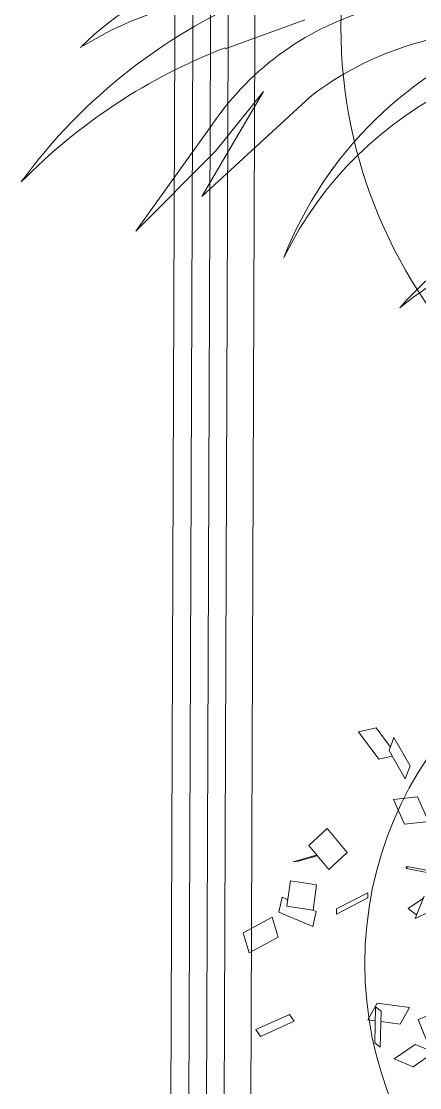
# Model space of a CAD drawing. Header units: centimetres. Extents: x 5488 to 20269, y -31398 to -19684.
# Drawn here: x 16340.9 to 16363.4, y -24145.3 to -24085.3 of the extents above; entities that cross this region are included whole.
import ezdxf

# ---------------------------------------------------------------- set-up
doc = ezdxf.new("R2010")
doc.units = ezdxf.units.CM
doc.set_wipeout_variables(frame=1)
doc.layers.add('wipeout', color=7, linetype='Continuous', true_color=0xffffff)
for name, color, linetype, lineweight in [('xxx_Auto_Duvar_Duvar Gorunus 02', 251, 'Continuous', 9), ('xxx_Auto_Element_Dograma Cam', 140, 'Continuous', 9), ('xxx_Auto_FURNISHED-01', 252, 'Continuous', 0), ('xxx_Auto_Tefris_Tefris', 32, 'Continuous', 15)]:
    doc.layers.add(name, color=color, linetype=linetype, lineweight=lineweight)
doc.layers.add('xxx_Auto_LANDSCAPE', color=7, linetype='Continuous', lineweight=0, true_color=0x496639)

# ---------------------------------------------------------------- blocks, each defined once
blk = doc.blocks.new('palm_plan')
at = {"color": 0}
blk.add_line((-24, -68.02), (-25.08, -80.8), dxfattribs=at)
blk.add_lwpolyline([(-15.51, -87.3), (-5.65, -104.67), (-11.63, -88.62), (-16.76, -78.24), (-6.23, -93.38), (-13.08, -72.21)], dxfattribs=at)
for centre, radius, start, end in [((51.32, -50.14), 56.68, 142.795, 219.1337), ((103.98, -38.38), 89.4, 170.2572, 202.8835), ((97.56, -54.6), 78.17, 162.3252, 193.7177), ((33.47, -61.44), 47.78, 152.87, 193.0223), ((50.25, -44.67), 59.51, 175.1686, 223.8733), ((21.66, -64.88), 43.41, 170.188, 211.0989), ((21.4, -93.79), 56.24, 157.0121, 187.045), ((54.53, -75.84), 85, 177.2951, 209.1957), ((5.65, -85.62), 42.79, 171.2982, 200.246), ((62.27, -86.14), 87.67, 176.4689, 200.8209)]:
    blk.add_arc(centre, radius, start, end, dxfattribs=at)
blk = doc.blocks.new('A$C21533CF2')
blk.add_wipeout([(74.13, 39.489), (75.197, 40.417), (76.213, 41.4), (77.177, 42.435), (78.085, 43.519), (78.935, 44.649), (79.725, 45.822), (80.452, 47.035), (81.115, 48.284), (81.712, 49.566), (82.241, 50.877), (82.7, 52.214), (83.089, 53.574), (83.406, 54.952), (83.65, 56.345), (83.822, 57.748), (83.919, 59.159), (83.943, 60.573), (83.892, 61.986), (83.768, 63.395), (83.57, 64.795), (83.299, 66.183), (82.956, 67.554), (82.542, 68.906), (82.057, 70.235), (81.504, 71.536), (80.883, 72.806), (80.196, 74.043), (79.446, 75.241), (78.634, 76.399), (77.763, 77.512), (76.834, 78.579), (75.851, 79.595), (74.816, 80.559), (73.732, 81.467), (72.602, 82.317), (71.429, 83.107), (70.217, 83.834), (68.968, 84.497), (67.686, 85.094), (66.374, 85.623), (65.037, 86.082), (63.677, 86.471), (62.299, 86.788), (60.907, 87.032), (59.503, 87.204), (58.092, 87.301), (56.679, 87.325), (55.265, 87.274), (53.857, 87.15), (52.457, 86.952), (51.069, 86.681), (49.697, 86.338), (48.345, 85.924), (47.017, 85.439), (45.716, 84.886), (44.445, 84.265), (43.209, 83.578), (42.01, 82.828), (40.853, 82.016), (39.739, 81.145), (38.672, 80.216), (37.656, 79.233), (36.692, 78.198), (35.784, 77.114), (34.934, 75.984), (34.144, 74.812), (33.417, 73.599), (32.754, 72.35), (32.157, 71.068), (31.629, 69.756), (31.169, 68.419), (30.781, 67.059), (30.464, 65.681), (30.219, 64.289), (30.048, 62.885), (29.95, 61.474), (29.927, 60.061), (29.977, 58.647), (30.101, 57.239), (30.299, 55.839), (30.57, 54.451), (30.913, 53.079), (31.328, 51.727), (31.812, 50.399), (32.366, 49.098), (32.987, 47.827), (33.673, 46.591), (34.423, 45.392), (35.235, 44.235), (36.107, 43.121), (37.035, 42.054), (38.018, 41.038), (39.053, 40.074), (40.137, 39.166), (41.267, 38.316), (42.44, 37.526), (43.653, 36.799), (44.902, 36.136), (46.184, 35.539), (47.495, 35.011), (48.832, 34.551), (50.192, 34.163), (51.57, 33.846), (52.963, 33.601), (54.366, 33.43), (55.777, 33.332), (57.191, 33.309), (58.604, 33.359), (60.013, 33.483), (61.413, 33.681), (62.801, 33.952), (64.172, 34.295), (65.524, 34.71), (66.853, 35.194), (68.154, 35.748), (69.424, 36.369), (70.661, 37.055), (71.859, 37.805), (73.017, 38.617)]).dxf.layer = 'wipeout'
at = {"layer": 'xxx_Auto_Tefris_Tefris'}
blk.add_circle((56.935, 60.317), 27, dxfattribs=at)
at = {"layer": 'xxx_Auto_LANDSCAPE', "xscale": -0.364783083416274, "yscale": 0.364783083416274, "zscale": 0.3647830834162722, "rotation": 328.9633282841189}
blk.add_blockref('palm_plan', (59.413, 57.228), dxfattribs=at)
blk = doc.blocks.new('agac0001')
at = {"layer": 'xxx_Auto_LANDSCAPE', "linetype": 'Continuous'}
for points in [[(21.82, -41.78), (18.92, -34.62)], [(22.07, -41.68), (19.28, -34.46)], [(27.64, -37.62), (27.89, -40.95)], [(31.26, -38.51), (27.64, -37.62)], [(31.52, -41.84), (31.26, -38.51)], [(34.03, -39.7), (35.69, -38.73)], [(38.31, -41.18), (34.03, -39.7)], [(35.69, -38.73), (39.97, -40.2)], [(14.8, -41.92), (15.31, -39.91)], [(17.58, -40.12), (14.8, -41.92)], [(16.35, -42.62), (17.34, -40.28)], [(27.89, -40.95), (31.52, -41.84)], [(37.46, -40.89), (37.4, -42.81)], [(39.97, -40.2), (38.31, -41.18)], [(41.72, -42.39), (38.73, -40.93)], [(-5.33, -45.95), (-3.89, -42.72)], [(1.29, -42.47), (0.99, -44.06)], [(15.41, -41.52), (15.32, -41.73)], [(15.32, -41.73), (16.35, -42.62)], [(21.82, -41.78), (22.07, -41.68)], [(22.01, -41.87), (21.82, -41.78)], [(22.01, -41.87), (21.95, -41.72)], [(22.07, -41.68), (22.01, -41.87)], [(41.64, -44.89), (41.72, -42.39)], [(0.99, -44.06), (-3.75, -43.12)], [(-3.61, -43.15), (-2.33, -45.14)], [(37.4, -42.81), (41.64, -44.89)], [(-2.33, -45.14), (-3.77, -48.37)], [(2.81, -44.95), (0.81, -46.66)], [(4.24, -49.25), (2.81, -44.95)], [(-3.77, -48.37), (-5.33, -45.95)], [(0.81, -46.66), (1.66, -49.22)], [(18.79, -47.83), (17.4, -52.51)], [(18.1, -52.37), (19.49, -47.7)], [(19.49, -47.7), (18.79, -47.83)], [(3.04, -48.93), (-1.83, -49.96)], [(-1.83, -49.96), (-1.07, -50.59)], [(-1.07, -50.59), (3.8, -49.55)], [(1.91, -49.95), (2.24, -50.96)], [(2.24, -50.96), (4.24, -49.25)], [(3.8, -49.55), (3.04, -48.93)], [(23.65, -52.43), (25.51, -49.49)], [(25.51, -49.49), (29.29, -51.61)], [(29.29, -51.61), (27.43, -54.55)], [(17.4, -52.51), (18.1, -52.37)], [(27.43, -54.55), (23.65, -52.43)], [(21.88, -54.49), (18.53, -55.61)], [(23.11, -57.94), (21.88, -54.49)], [(25.81, -53.65), (25.57, -56.4)], [(25.63, -57.06), (25.92, -53.77)], [(25.92, -53.77), (25.91, -53.71)], [(18.25, -55.21), (16.31, -56.03)], [(16.31, -56.03), (19.13, -60.31)], [(18.52, -55.61), (18.25, -55.21)], [(18.54, -55.65), (18.52, -55.61)], [(18.53, -55.61), (19.76, -59.06)], [(25.57, -56.4), (25.63, -57.06)], [(19.76, -59.06), (23.11, -57.94)], [(21.07, -59.49), (20.6, -58.78)], [(19.13, -60.31), (21.07, -59.49)], [(2.71, -65.99), (3.91, -61.01)], [(4.96, -61.47), (3.76, -66.45)], [(3.91, -61.01), (4.96, -61.47)], [(15.77, -61.05), (14.37, -65.39)], [(18.6, -61.33), (15.77, -61.05)], [(17.21, -65.68), (18.6, -61.33)], [(3.76, -66.45), (2.71, -65.99)], [(14.37, -65.39), (17.21, -65.68)]]:
    blk.add_lwpolyline(points, dxfattribs=at)
blk = doc.blocks.new('A$C7365360F')
at = {"layer": 'xxx_Auto_FURNISHED-01'}
blk.add_circle((0.264, 0.108), 17.28, dxfattribs=at)
at = {"layer": 'xxx_Auto_LANDSCAPE', "xscale": 0.338688, "yscale": 0.338688, "zscale": 0.2074463999999999}
blk.add_blockref('agac0001', (0.079, 0.033), dxfattribs=at)

msp = doc.modelspace()

# ---------------------------------------------------------------- linework, layer by layer
at = {"layer": 'xxx_Auto_Duvar_Duvar Gorunus 02'}
for points in [[(16347.624, -24611.882), (16349.76, -24041.099)], [(16350.624, -24611.911), (16352.76, -24041.099)], [(16352.124, -24611.959), (16354.26, -24041.099)]]:
    msp.add_lwpolyline(points, dxfattribs=at)
at = {"layer": 'xxx_Auto_Element_Dograma Cam'}
for points in [[(16348.624, -24611.886), (16350.76, -24041.099)], [(16349.624, -24611.907), (16351.76, -24041.099)]]:
    msp.add_lwpolyline(points, dxfattribs=at)

# ---------------------------------------------------------------- next in the draw order: block references
at = {"layer": 'xxx_Auto_Tefris_Tefris', "linetype": 'ByBlock', "xscale": -1.017866091454594, "yscale": 1.017866091454594, "zscale": 1.017866091454596, "rotation": 263.6633441428334}
msp.add_blockref('A$C21533CF2', (16318.999, -24136.459), dxfattribs=at)

# ---------------------------------------------------------------- next in the draw order: block references
at = {"layer": 'xxx_Auto_Tefris_Tefris', "xscale": -1.2, "yscale": 1.2, "rotation": 280.6128426569576}
msp.add_blockref('A$C7365360F', (16380.944, -24138.644), dxfattribs=at)

doc.saveas('drawing.dxf')
